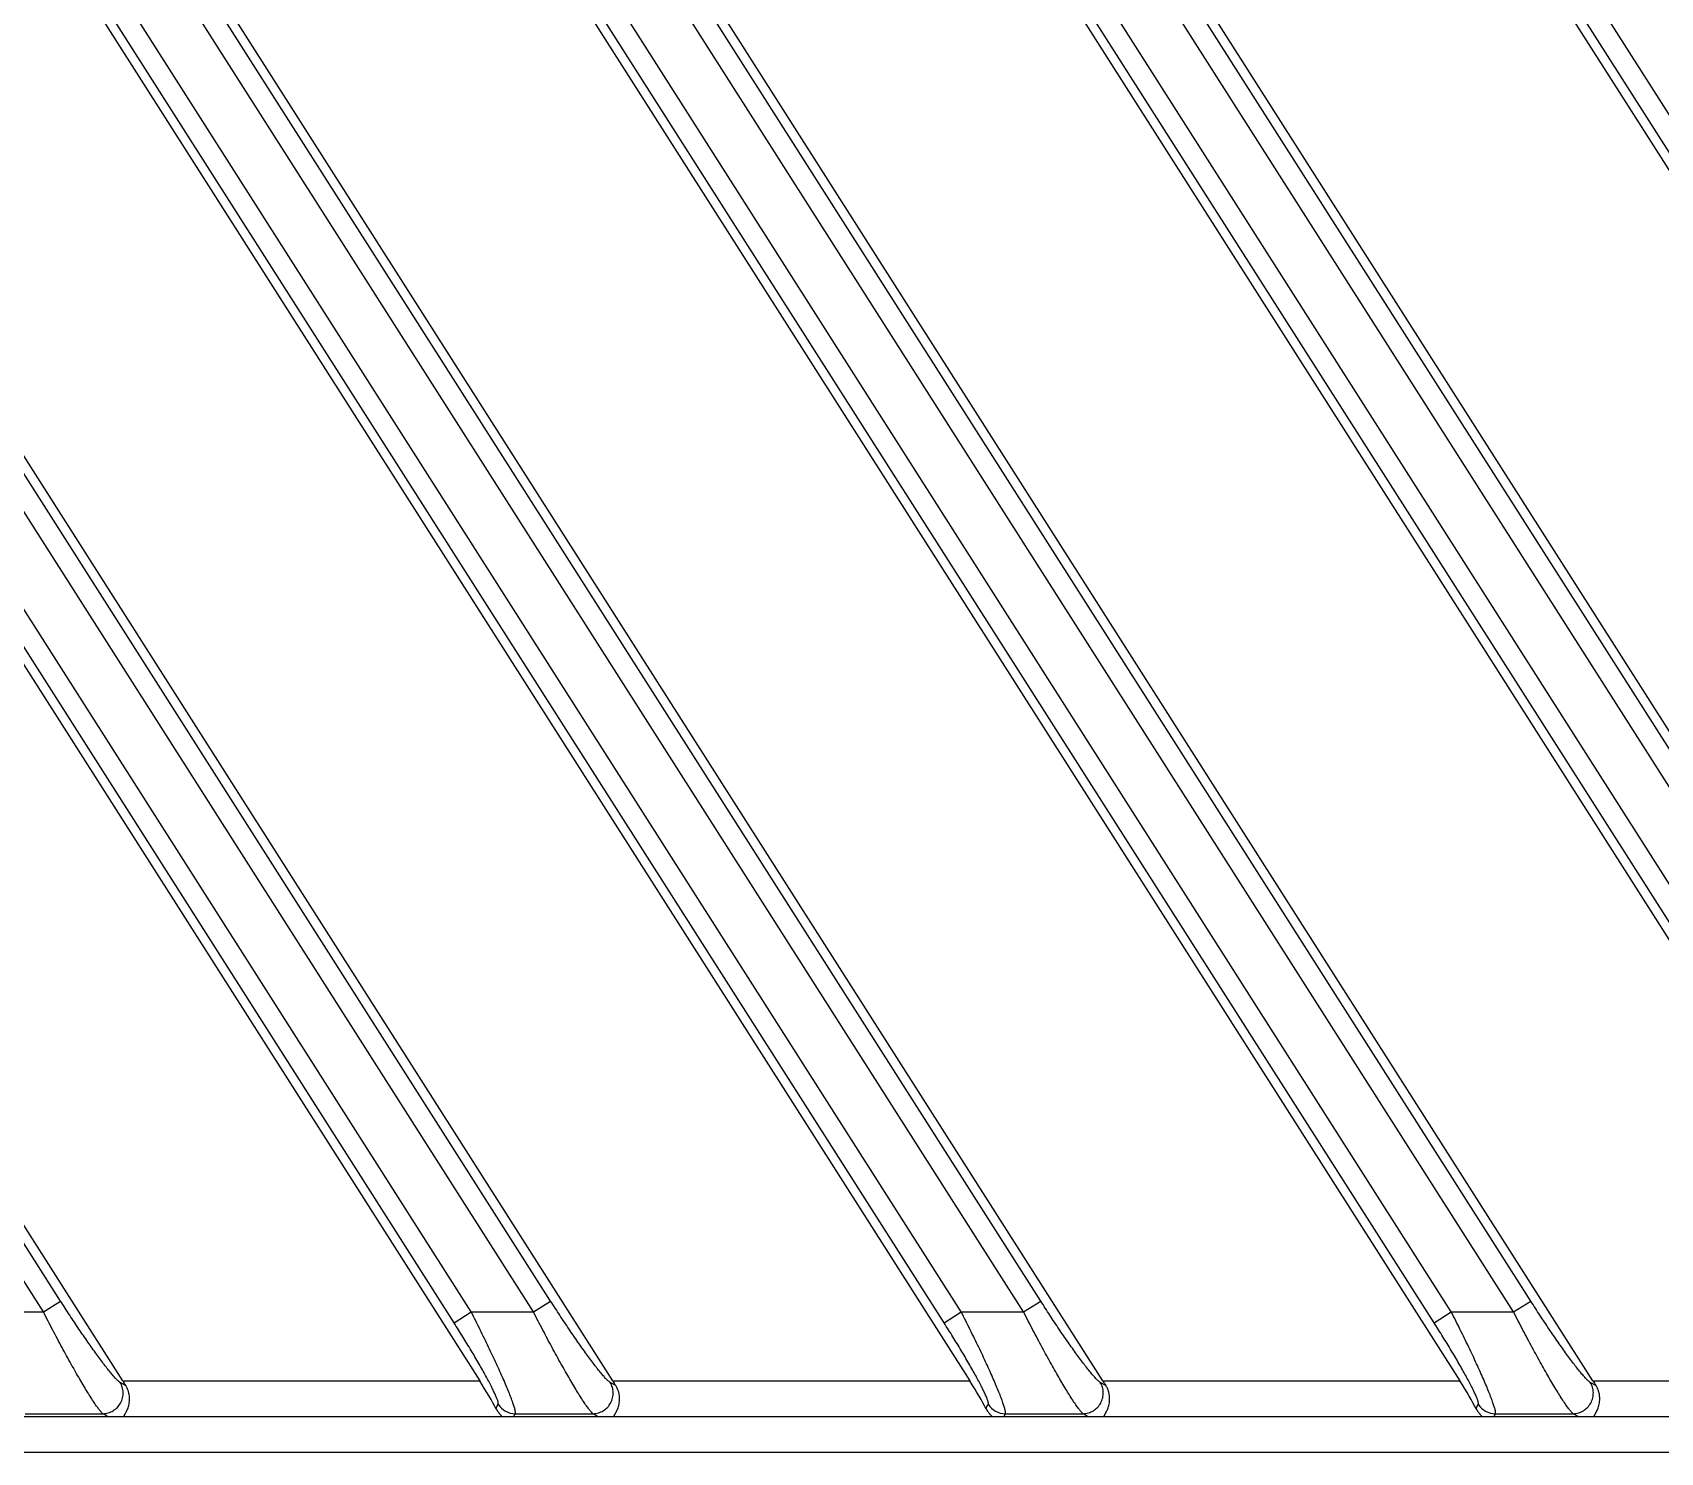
# Model space of a CAD drawing. Header units: millimetres. Extents: x 562 to 17351, y 2396 to 6995.
# Drawn here: x 12202.2 to 12234.1, y 4205.52 to 4233.34 of the extents above; entities that cross this region are included whole.
import ezdxf

# ---------------------------------------------------------------- set-up
doc = ezdxf.new("R2010")
doc.units = ezdxf.units.MM

# ---------------------------------------------------------------- blocks, each defined once
blk = doc.blocks.new('DTGCNV')
at = {"color": 7, "linetype": 'Continuous'}
for p, q in [((13316.618, 5010.197), (12716.618, 5010.197)), ((12813.095, 5009.497), (12740.966, 5009.497)), ((12717.318, 4845.85), (12824.549, 4677.532)), ((12718.67, 4844.818), (12824.27, 4679.058)), ((12718.334, 4844.604), (12823.934, 4678.844)), ((12817.473, 4677.658), (12717.353, 4834.815)), ((12816.223, 4679.272), (12719.006, 4831.873)), ((12815.887, 4679.058), (12718.67, 4831.658)), ((12717.318, 4830.774), (12814.945, 4677.532)), ((12718.334, 4829.528), (12814.33, 4678.844)), ((12718.67, 4829.742), (12814.666, 4679.058)), ((12810.583, 4673.397), (12717.353, 4819.739)), ((12809.364, 4674.963), (12719.006, 4816.797)), ((12809.028, 4674.749), (12718.67, 4816.583)), ((12717.318, 4815.699), (12807.974, 4673.397)), ((12807.807, 4674.749), (12718.67, 4814.667)), ((12807.471, 4674.535), (12718.334, 4814.453)), ((12800.979, 4673.397), (12721.701, 4797.839)), ((12799.424, 4674.749), (12722.979, 4794.743)), ((12799.76, 4674.963), (12723.315, 4794.957)), ((12721.453, 4794.134), (12798.37, 4673.397)), ((12798.203, 4674.749), (12722.979, 4792.827)), ((12797.867, 4674.535), (12722.643, 4792.613)), ((12791.375, 4673.397), (12721.701, 4782.764)), ((12790.156, 4674.963), (12723.315, 4779.882)), ((12789.82, 4674.749), (12722.979, 4779.668)), ((12721.453, 4779.059), (12788.766, 4673.397)), ((12788.263, 4674.535), (12722.643, 4777.538)), ((12788.599, 4674.749), (12722.979, 4777.752)), ((12781.771, 4673.397), (12721.701, 4767.688)), ((12780.552, 4674.963), (12723.315, 4764.806)), ((12780.216, 4674.749), (12722.979, 4764.592)), ((12778.995, 4674.749), (12780.216, 4674.749)), ((12780.216, 4674.749), (12780.552, 4674.963)), ((12788.263, 4674.535), (12788.599, 4674.749)), ((12788.599, 4674.749), (12789.82, 4674.749)), ((12789.82, 4674.749), (12790.156, 4674.963)), ((12797.867, 4674.535), (12798.203, 4674.749)), ((12798.203, 4674.749), (12799.424, 4674.749)), ((12799.424, 4674.749), (12799.76, 4674.963)), ((12807.471, 4674.535), (12807.807, 4674.749)), ((12807.807, 4674.749), (12809.028, 4674.749)), ((12809.028, 4674.749), (12809.364, 4674.963)), ((12781.827, 4673.309), (12781.719, 4673.369)), ((12781.771, 4673.397), (12788.766, 4673.397)), ((12791.431, 4673.309), (12791.323, 4673.369)), ((12791.375, 4673.397), (12798.37, 4673.397)), ((12801.035, 4673.309), (12800.927, 4673.369)), ((12800.979, 4673.397), (12807.974, 4673.397)), ((12810.64, 4673.309), (12810.531, 4673.369)), ((12810.583, 4673.397), (12813.095, 4673.397)), ((12789.083, 4672.86), (12789.127, 4672.941)), ((12798.687, 4672.86), (12798.731, 4672.941)), ((12808.291, 4672.86), (12808.335, 4672.941)), ((13316.618, 4672.697), (12717.118, 4672.697)), ((12779.859, 4672.756), (12781.383, 4672.756)), ((12781.49, 4672.697), (12781.383, 4672.756)), ((12789.431, 4672.697), (12789.463, 4672.756)), ((12789.463, 4672.756), (12790.987, 4672.756)), ((12791.094, 4672.697), (12790.987, 4672.756)), ((12799.035, 4672.697), (12799.067, 4672.756)), ((12799.067, 4672.756), (12800.591, 4672.756)), ((12800.699, 4672.697), (12800.591, 4672.756)), ((12808.639, 4672.697), (12808.671, 4672.756)), ((12808.671, 4672.756), (12810.195, 4672.756)), ((12810.303, 4672.697), (12810.195, 4672.756))]:
    blk.add_line(p, q, dxfattribs=at)
for centre in [(12789.465, 4673.158), (12799.069, 4673.158), (12808.673, 4673.158)]:
    blk.add_arc(centre, 0.402, 212.7568, 269.7432, dxfattribs=at)
for centre, start_param, end_param in [((12781.843, 4673.397), 1.523567, 1.649478), ((12788.694, 4673.397), -2.493847, -1.618026), ((12791.447, 4673.397), 1.523567, 1.649478), ((12798.298, 4673.397), -2.493847, -1.618026), ((12801.052, 4673.397), 1.523567, 1.649478), ((12807.902, 4673.397), -2.493847, -1.618026), ((12810.656, 4673.397), 1.523567, 1.649478)]:
    blk.add_ellipse(centre, major_axis=(-0.449, 0.699), ratio=0.073624, start_param=start_param, end_param=end_param, dxfattribs=at)
for points, knots in [([(12781.383, 4672.756), (12781.378, 4672.76), (12781.368, 4672.768), (12781.351, 4672.784), (12781.333, 4672.805), (12781.312, 4672.83), (12781.29, 4672.86), (12781.255, 4672.908), (12781.207, 4672.977), (12781.145, 4673.073), (12781.077, 4673.182), (12781.004, 4673.303), (12780.925, 4673.436), (12780.843, 4673.578), (12780.728, 4673.784), (12780.578, 4674.056), (12780.397, 4674.397), (12780.276, 4674.63), (12780.216, 4674.749)], [0, 0, 0, 0, 0.007664, 0.017477, 0.029447, 0.043543, 0.059716, 0.077906, 0.120046, 0.169342, 0.22513, 0.286734, 0.353486, 0.424739, 0.49987, 0.659399, 0.827544, 1, 1, 1, 1]), ([(12781.719, 4673.369), (12781.714, 4673.372), (12781.703, 4673.379), (12781.686, 4673.392), (12781.667, 4673.41), (12781.646, 4673.431), (12781.622, 4673.455), (12781.587, 4673.495), (12781.537, 4673.553), (12781.474, 4673.631), (12781.405, 4673.72), (12781.331, 4673.818), (12781.253, 4673.925), (12781.171, 4674.039), (12781.056, 4674.202), (12780.909, 4674.417), (12780.73, 4674.686), (12780.611, 4674.87), (12780.552, 4674.963)], [0, 0, 0, 0, 0.008615, 0.019455, 0.032505, 0.047714, 0.065009, 0.084305, 0.128526, 0.179599, 0.236742, 0.299202, 0.366274, 0.437309, 0.511707, 0.668418, 0.832402, 1, 1, 1, 1]), ([(12789.463, 4672.756), (12789.464, 4672.758), (12789.465, 4672.761), (12789.466, 4672.77), (12789.466, 4672.784), (12789.463, 4672.805), (12789.458, 4672.83), (12789.451, 4672.859), (12789.437, 4672.907), (12789.414, 4672.978), (12789.378, 4673.073), (12789.335, 4673.183), (12789.284, 4673.307), (12789.226, 4673.441), (12789.162, 4673.585), (12789.092, 4673.738), (12789.018, 4673.897), (12788.912, 4674.119), (12788.773, 4674.404), (12788.658, 4674.633), (12788.599, 4674.749)], [0, 0, 0, 0, 0.002337, 0.005141, 0.012309, 0.021692, 0.033343, 0.047262, 0.063422, 0.102249, 0.149298, 0.203902, 0.265312, 0.332745, 0.405412, 0.48254, 0.563386, 0.647245, 0.821366, 1, 1, 1, 1]), ([(12790.987, 4672.756), (12790.982, 4672.76), (12790.972, 4672.768), (12790.956, 4672.784), (12790.937, 4672.805), (12790.917, 4672.83), (12790.894, 4672.86), (12790.859, 4672.908), (12790.811, 4672.977), (12790.749, 4673.073), (12790.681, 4673.182), (12790.608, 4673.303), (12790.53, 4673.436), (12790.448, 4673.578), (12790.332, 4673.784), (12790.182, 4674.056), (12790.001, 4674.397), (12789.88, 4674.63), (12789.82, 4674.749)], [0, 0, 0, 0, 0.007664, 0.017477, 0.029447, 0.043543, 0.059716, 0.077906, 0.120046, 0.169342, 0.22513, 0.286734, 0.353486, 0.424739, 0.49987, 0.659399, 0.827544, 1, 1, 1, 1]), ([(12791.323, 4673.369), (12791.318, 4673.372), (12791.307, 4673.379), (12791.291, 4673.392), (12791.271, 4673.41), (12791.25, 4673.431), (12791.226, 4673.455), (12791.191, 4673.495), (12791.142, 4673.553), (12791.078, 4673.631), (12791.009, 4673.72), (12790.935, 4673.818), (12790.857, 4673.925), (12790.775, 4674.039), (12790.66, 4674.202), (12790.513, 4674.417), (12790.334, 4674.686), (12790.215, 4674.87), (12790.156, 4674.963)], [0, 0, 0, 0, 0.008615, 0.019455, 0.032505, 0.047714, 0.065009, 0.084305, 0.128526, 0.179599, 0.236742, 0.299202, 0.366274, 0.437309, 0.511707, 0.668418, 0.832402, 1, 1, 1, 1]), ([(12799.067, 4672.756), (12799.068, 4672.758), (12799.069, 4672.761), (12799.07, 4672.77), (12799.07, 4672.784), (12799.067, 4672.805), (12799.062, 4672.83), (12799.055, 4672.859), (12799.041, 4672.907), (12799.018, 4672.978), (12798.982, 4673.073), (12798.939, 4673.183), (12798.888, 4673.307), (12798.83, 4673.441), (12798.766, 4673.585), (12798.696, 4673.738), (12798.622, 4673.897), (12798.516, 4674.119), (12798.377, 4674.404), (12798.262, 4674.633), (12798.203, 4674.749)], [0, 0, 0, 0, 0.002337, 0.005141, 0.012309, 0.021692, 0.033343, 0.047262, 0.063422, 0.102249, 0.149298, 0.203902, 0.265312, 0.332745, 0.405412, 0.48254, 0.563386, 0.647245, 0.821366, 1, 1, 1, 1]), ([(12800.591, 4672.756), (12800.586, 4672.76), (12800.576, 4672.768), (12800.56, 4672.784), (12800.541, 4672.805), (12800.521, 4672.83), (12800.498, 4672.86), (12800.463, 4672.908), (12800.415, 4672.977), (12800.353, 4673.073), (12800.285, 4673.182), (12800.212, 4673.303), (12800.134, 4673.436), (12800.052, 4673.578), (12799.936, 4673.784), (12799.786, 4674.056), (12799.605, 4674.397), (12799.484, 4674.63), (12799.424, 4674.749)], [0, 0, 0, 0, 0.007664, 0.017477, 0.029447, 0.043543, 0.059716, 0.077906, 0.120046, 0.169342, 0.22513, 0.286734, 0.353486, 0.424739, 0.49987, 0.659399, 0.827544, 1, 1, 1, 1]), ([(12800.927, 4673.369), (12800.922, 4673.372), (12800.911, 4673.379), (12800.895, 4673.392), (12800.875, 4673.41), (12800.854, 4673.431), (12800.831, 4673.455), (12800.795, 4673.495), (12800.746, 4673.553), (12800.682, 4673.631), (12800.613, 4673.72), (12800.539, 4673.818), (12800.461, 4673.925), (12800.379, 4674.039), (12800.264, 4674.202), (12800.117, 4674.417), (12799.938, 4674.686), (12799.82, 4674.87), (12799.76, 4674.963)], [0, 0, 0, 0, 0.008615, 0.019455, 0.032505, 0.047714, 0.065009, 0.084305, 0.128526, 0.179599, 0.236742, 0.299202, 0.366274, 0.437309, 0.511707, 0.668418, 0.832402, 1, 1, 1, 1]), ([(12808.671, 4672.756), (12808.672, 4672.758), (12808.673, 4672.761), (12808.674, 4672.77), (12808.674, 4672.784), (12808.672, 4672.805), (12808.667, 4672.83), (12808.659, 4672.859), (12808.645, 4672.907), (12808.622, 4672.978), (12808.586, 4673.073), (12808.543, 4673.183), (12808.492, 4673.307), (12808.434, 4673.441), (12808.37, 4673.585), (12808.3, 4673.738), (12808.226, 4673.897), (12808.12, 4674.119), (12807.981, 4674.404), (12807.866, 4674.633), (12807.807, 4674.749)], [0, 0, 0, 0, 0.002337, 0.005141, 0.012309, 0.021692, 0.033343, 0.047262, 0.063422, 0.102249, 0.149298, 0.203902, 0.265312, 0.332745, 0.405412, 0.48254, 0.563386, 0.647245, 0.821366, 1, 1, 1, 1]), ([(12810.195, 4672.756), (12810.19, 4672.76), (12810.18, 4672.768), (12810.164, 4672.784), (12810.145, 4672.805), (12810.125, 4672.83), (12810.102, 4672.86), (12810.067, 4672.908), (12810.019, 4672.977), (12809.957, 4673.073), (12809.889, 4673.182), (12809.816, 4673.303), (12809.738, 4673.436), (12809.656, 4673.578), (12809.54, 4673.784), (12809.39, 4674.056), (12809.209, 4674.397), (12809.089, 4674.63), (12809.028, 4674.749)], [0, 0, 0, 0, 0.007664, 0.017477, 0.029447, 0.043543, 0.059716, 0.077906, 0.120046, 0.169342, 0.22513, 0.286734, 0.353486, 0.424739, 0.49987, 0.659399, 0.827544, 1, 1, 1, 1]), ([(12810.531, 4673.369), (12810.526, 4673.372), (12810.515, 4673.379), (12810.499, 4673.392), (12810.48, 4673.41), (12810.458, 4673.431), (12810.435, 4673.455), (12810.399, 4673.495), (12810.35, 4673.553), (12810.286, 4673.631), (12810.217, 4673.72), (12810.143, 4673.818), (12810.065, 4673.925), (12809.983, 4674.039), (12809.868, 4674.202), (12809.721, 4674.417), (12809.542, 4674.686), (12809.424, 4674.87), (12809.364, 4674.963)], [0, 0, 0, 0, 0.008615, 0.019455, 0.032505, 0.047714, 0.065009, 0.084305, 0.128526, 0.179599, 0.236742, 0.299202, 0.366274, 0.437309, 0.511707, 0.668418, 0.832402, 1, 1, 1, 1]), ([(12789.127, 4672.941), (12789.129, 4672.943), (12789.13, 4672.949), (12789.13, 4672.956), (12789.13, 4672.966), (12789.127, 4672.981), (12789.122, 4673.002), (12789.114, 4673.026), (12789.103, 4673.055), (12789.091, 4673.086), (12789.07, 4673.135), (12789.037, 4673.204), (12788.992, 4673.295), (12788.94, 4673.395), (12788.881, 4673.504), (12788.817, 4673.62), (12788.722, 4673.785), (12788.595, 4674.001), (12788.433, 4674.266), (12788.321, 4674.445), (12788.263, 4674.535)], [0, 0, 0, 0, 0.005131, 0.008428, 0.012271, 0.021684, 0.033464, 0.047622, 0.064124, 0.082905, 0.10389, 0.152077, 0.207846, 0.270293, 0.338506, 0.411613, 0.488798, 0.652475, 0.824325, 1, 1, 1, 1]), ([(12798.731, 4672.941), (12798.733, 4672.943), (12798.734, 4672.949), (12798.734, 4672.956), (12798.734, 4672.966), (12798.731, 4672.981), (12798.726, 4673.002), (12798.718, 4673.026), (12798.707, 4673.055), (12798.695, 4673.086), (12798.674, 4673.135), (12798.642, 4673.204), (12798.597, 4673.295), (12798.544, 4673.395), (12798.485, 4673.504), (12798.421, 4673.62), (12798.326, 4673.785), (12798.199, 4674.001), (12798.037, 4674.266), (12797.925, 4674.445), (12797.867, 4674.535)], [0, 0, 0, 0, 0.005131, 0.008428, 0.012271, 0.021684, 0.033464, 0.047622, 0.064124, 0.082905, 0.10389, 0.152077, 0.207846, 0.270293, 0.338506, 0.411613, 0.488798, 0.652475, 0.824325, 1, 1, 1, 1]), ([(12808.335, 4672.941), (12808.337, 4672.943), (12808.338, 4672.949), (12808.338, 4672.956), (12808.338, 4672.966), (12808.335, 4672.981), (12808.33, 4673.002), (12808.322, 4673.026), (12808.312, 4673.055), (12808.299, 4673.086), (12808.278, 4673.135), (12808.246, 4673.204), (12808.201, 4673.295), (12808.148, 4673.395), (12808.089, 4673.504), (12808.025, 4673.62), (12807.93, 4673.785), (12807.803, 4674.001), (12807.641, 4674.266), (12807.529, 4674.445), (12807.471, 4674.535)], [0, 0, 0, 0, 0.005131, 0.008428, 0.012271, 0.021684, 0.033464, 0.047622, 0.064124, 0.082905, 0.10389, 0.152077, 0.207846, 0.270293, 0.338506, 0.411613, 0.488798, 0.652475, 0.824325, 1, 1, 1, 1]), ([(12781.383, 4672.756), (12781.418, 4672.757), (12781.488, 4672.767), (12781.585, 4672.81), (12781.669, 4672.877), (12781.732, 4672.963), (12781.771, 4673.063), (12781.782, 4673.169), (12781.766, 4673.274), (12781.737, 4673.339), (12781.719, 4673.369)], [0, 0, 0, 0, 0.124309, 0.249137, 0.374435, 0.5, 0.625565, 0.750863, 0.875691, 1, 1, 1, 1]), ([(12781.816, 4672.697), (12781.813, 4672.697), (12781.809, 4672.698), (12781.805, 4672.699), (12781.802, 4672.7), (12781.8, 4672.702), (12781.797, 4672.705), (12781.797, 4672.708), (12781.797, 4672.712), (12781.798, 4672.717), (12781.801, 4672.724), (12781.805, 4672.734), (12781.811, 4672.744), (12781.818, 4672.756), (12781.826, 4672.77), (12781.834, 4672.784), (12781.845, 4672.806), (12781.859, 4672.835), (12781.875, 4672.875), (12781.888, 4672.919), (12781.898, 4672.968), (12781.903, 4673.021), (12781.903, 4673.077), (12781.896, 4673.136), (12781.882, 4673.195), (12781.86, 4673.254), (12781.839, 4673.291), (12781.827, 4673.309)], [0, 0, 0, 0, 0.012577, 0.017811, 0.022415, 0.026524, 0.030371, 0.038422, 0.043171, 0.048577, 0.06156, 0.077442, 0.095999, 0.116978, 0.140127, 0.165209, 0.192065, 0.250601, 0.315018, 0.384942, 0.460136, 0.540384, 0.625394, 0.714676, 0.807485, 0.902935, 1, 1, 1, 1]), ([(12790.987, 4672.756), (12791.022, 4672.757), (12791.092, 4672.767), (12791.19, 4672.81), (12791.273, 4672.877), (12791.336, 4672.963), (12791.375, 4673.063), (12791.387, 4673.169), (12791.37, 4673.274), (12791.341, 4673.339), (12791.323, 4673.369)], [0, 0, 0, 0, 0.124309, 0.249137, 0.374435, 0.5, 0.625565, 0.750863, 0.875691, 1, 1, 1, 1]), ([(12791.42, 4672.697), (12791.417, 4672.697), (12791.413, 4672.698), (12791.409, 4672.699), (12791.406, 4672.7), (12791.404, 4672.702), (12791.401, 4672.705), (12791.401, 4672.708), (12791.401, 4672.712), (12791.402, 4672.717), (12791.405, 4672.724), (12791.409, 4672.734), (12791.415, 4672.744), (12791.422, 4672.756), (12791.43, 4672.77), (12791.438, 4672.784), (12791.449, 4672.806), (12791.463, 4672.835), (12791.479, 4672.875), (12791.492, 4672.919), (12791.502, 4672.968), (12791.507, 4673.021), (12791.507, 4673.077), (12791.501, 4673.136), (12791.486, 4673.195), (12791.464, 4673.254), (12791.443, 4673.291), (12791.431, 4673.309)], [0, 0, 0, 0, 0.012577, 0.017811, 0.022415, 0.026524, 0.030371, 0.038422, 0.043171, 0.048577, 0.06156, 0.077442, 0.095999, 0.116978, 0.140127, 0.165209, 0.192065, 0.250601, 0.315018, 0.384942, 0.460136, 0.540384, 0.625394, 0.714676, 0.807485, 0.902935, 1, 1, 1, 1]), ([(12800.591, 4672.756), (12800.626, 4672.757), (12800.696, 4672.767), (12800.794, 4672.81), (12800.877, 4672.877), (12800.94, 4672.963), (12800.979, 4673.063), (12800.991, 4673.169), (12800.974, 4673.274), (12800.945, 4673.339), (12800.927, 4673.369)], [0, 0, 0, 0, 0.124309, 0.249137, 0.374435, 0.5, 0.625565, 0.750863, 0.875691, 1, 1, 1, 1]), ([(12801.024, 4672.697), (12801.022, 4672.697), (12801.018, 4672.698), (12801.013, 4672.699), (12801.01, 4672.7), (12801.008, 4672.702), (12801.005, 4672.705), (12801.005, 4672.708), (12801.005, 4672.712), (12801.006, 4672.717), (12801.009, 4672.724), (12801.014, 4672.734), (12801.019, 4672.744), (12801.026, 4672.756), (12801.034, 4672.77), (12801.042, 4672.784), (12801.053, 4672.806), (12801.068, 4672.835), (12801.083, 4672.875), (12801.096, 4672.919), (12801.106, 4672.968), (12801.111, 4673.021), (12801.111, 4673.077), (12801.105, 4673.136), (12801.09, 4673.195), (12801.068, 4673.254), (12801.047, 4673.291), (12801.035, 4673.309)], [0, 0, 0, 0, 0.012577, 0.017811, 0.022415, 0.026524, 0.030371, 0.038422, 0.043171, 0.048577, 0.06156, 0.077442, 0.095999, 0.116978, 0.140127, 0.165209, 0.192065, 0.250601, 0.315018, 0.384942, 0.460136, 0.540384, 0.625394, 0.714676, 0.807485, 0.902935, 1, 1, 1, 1]), ([(12810.195, 4672.756), (12810.23, 4672.757), (12810.3, 4672.767), (12810.398, 4672.81), (12810.481, 4672.877), (12810.544, 4672.963), (12810.583, 4673.063), (12810.595, 4673.169), (12810.578, 4673.274), (12810.55, 4673.339), (12810.531, 4673.369)], [0, 0, 0, 0, 0.124309, 0.249137, 0.374435, 0.5, 0.625565, 0.750863, 0.875691, 1, 1, 1, 1]), ([(12810.628, 4672.697), (12810.626, 4672.697), (12810.622, 4672.698), (12810.617, 4672.699), (12810.614, 4672.7), (12810.612, 4672.702), (12810.61, 4672.705), (12810.609, 4672.708), (12810.609, 4672.712), (12810.61, 4672.717), (12810.613, 4672.724), (12810.618, 4672.734), (12810.624, 4672.744), (12810.63, 4672.756), (12810.638, 4672.77), (12810.646, 4672.784), (12810.657, 4672.806), (12810.672, 4672.835), (12810.687, 4672.875), (12810.7, 4672.919), (12810.71, 4672.968), (12810.716, 4673.021), (12810.715, 4673.077), (12810.709, 4673.136), (12810.694, 4673.195), (12810.672, 4673.254), (12810.651, 4673.291), (12810.64, 4673.309)], [0, 0, 0, 0, 0.012577, 0.017811, 0.022415, 0.026524, 0.030371, 0.038422, 0.043171, 0.048577, 0.06156, 0.077442, 0.095999, 0.116978, 0.140127, 0.165209, 0.192065, 0.250601, 0.315018, 0.384942, 0.460136, 0.540384, 0.625394, 0.714676, 0.807485, 0.902935, 1, 1, 1, 1]), ([(12789.083, 4672.86), (12789.089, 4672.847), (12789.102, 4672.824), (12789.123, 4672.792), (12789.141, 4672.769), (12789.155, 4672.752), (12789.164, 4672.741), (12789.173, 4672.731), (12789.18, 4672.723), (12789.186, 4672.715), (12789.19, 4672.71), (12789.192, 4672.706), (12789.193, 4672.703), (12789.193, 4672.701), (12789.191, 4672.699), (12789.19, 4672.698), (12789.187, 4672.697), (12789.186, 4672.697), (12789.185, 4672.697)], [0, 0, 0, 0, 0.204317, 0.392896, 0.563403, 0.640806, 0.712092, 0.776327, 0.832529, 0.879525, 0.916233, 0.930591, 0.942394, 0.959733, 0.967501, 0.976309, 0.987004, 1, 1, 1, 1]), ([(12798.687, 4672.86), (12798.693, 4672.847), (12798.706, 4672.824), (12798.727, 4672.792), (12798.745, 4672.769), (12798.759, 4672.752), (12798.768, 4672.741), (12798.777, 4672.731), (12798.784, 4672.723), (12798.79, 4672.715), (12798.794, 4672.71), (12798.796, 4672.706), (12798.797, 4672.703), (12798.797, 4672.701), (12798.795, 4672.699), (12798.794, 4672.698), (12798.792, 4672.697), (12798.79, 4672.697), (12798.789, 4672.697)], [0, 0, 0, 0, 0.204317, 0.392896, 0.563403, 0.640806, 0.712092, 0.776327, 0.832529, 0.879525, 0.916233, 0.930591, 0.942394, 0.959733, 0.967501, 0.976309, 0.987004, 1, 1, 1, 1]), ([(12808.291, 4672.86), (12808.297, 4672.847), (12808.31, 4672.824), (12808.332, 4672.792), (12808.349, 4672.769), (12808.363, 4672.752), (12808.373, 4672.741), (12808.381, 4672.731), (12808.388, 4672.723), (12808.394, 4672.715), (12808.398, 4672.71), (12808.4, 4672.706), (12808.401, 4672.703), (12808.401, 4672.701), (12808.399, 4672.699), (12808.398, 4672.698), (12808.396, 4672.697), (12808.394, 4672.697), (12808.393, 4672.697)], [0, 0, 0, 0, 0.204317, 0.392896, 0.563403, 0.640806, 0.712092, 0.776327, 0.832529, 0.879525, 0.916233, 0.930591, 0.942394, 0.959733, 0.967501, 0.976309, 0.987004, 1, 1, 1, 1])]:
    blk.add_open_spline(points, degree=3, knots=knots, dxfattribs=at)
blk = doc.blocks.new('*U61')
blk.add_blockref('DTGCNV', (-13016.618, -4845.197))
blk = doc.blocks.new('*U62')
at = {"color": 0, "linetype": 'ByBlock', "lineweight": -2, "transparency": 16777216}
for p in [(0, 337.5), (0, 0)]:
    blk.add_blockref('*U61', p, dxfattribs=at)

msp = doc.modelspace()

# ---------------------------------------------------------------- block references
msp.add_blockref('*U62', (12438.816, 4041.217))

doc.saveas('drawing.dxf')
